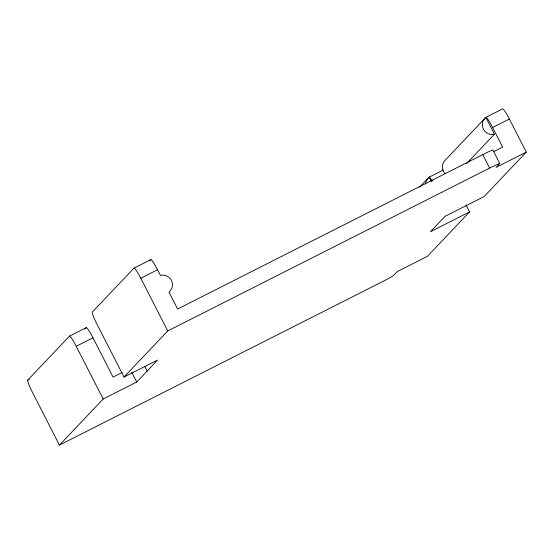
<?xml version="1.0" encoding="UTF-8"?>
<svg xmlns="http://www.w3.org/2000/svg" width="554" height="554" viewBox="0 0 554 554"><rect width="100%" height="100%" fill="white"/><g stroke="black" fill="none" stroke-linecap="round" stroke-linejoin="round"><path stroke-width="0.83" d="M465.997 204.994L469.543 211.919L427.363 256.37L397.183 271.64L393.541 275.483A12.604 0.506 -27.1 0 1 381.325 282.235L59.437 445.097L32.471 392.391A12.604 1.427 63.2 0 1 27.776 380.079L69.43 336.181L86.195 327.698A12.604 1.427 63.2 0 1 92.975 337.808L113.058 377.059L122.205 372.433M444.82 173.589A9.688 9.619 43.5 0 1 445.735 159.642L485.83 117.386L502.596 108.903A12.604 1.427 63.2 0 1 509.375 119.02L526.3 152.101L496.121 167.37L499.77 163.527L492.88 150.072A12.604 0.506 -27.1 0 0 482.749 154.628L177.626 309.007L169.018 292.187A9.688 9.619 43.5 0 0 160.418 275.366L157.544 269.763A12.604 1.427 63.2 0 0 150.764 259.646L133.999 268.129L92.345 312.034A12.604 1.427 63.2 0 0 97.04 324.339L124.013 377.045L157.537 360.079L136.713 382.031L103.183 398.998L59.437 445.097M85.004 328.951L86.195 327.698M149.573 260.899L150.764 259.646M124.013 377.045L167.751 330.946L489.632 168.084A12.604 0.506 -27.1 0 1 499.77 163.527M419.634 187.148L429.066 177.204L443.546 169.877M466.724 163.416L494.438 134.207L485.83 117.386A12.604 1.427 63.2 0 1 492.61 127.503L502.651 147.129L493.711 151.651M526.3 152.101L484.12 196.552L445.007 216.344L430.423 231.711L469.543 211.919M133.999 268.129A12.604 1.427 63.2 0 1 140.778 278.24L157.544 269.763M492.61 127.503L509.375 119.02M69.43 336.181A12.604 1.427 63.2 0 1 76.21 346.292L92.975 337.808M27.776 380.079L29.3 379.31M482.749 154.628L489.632 168.084M425.624 183.963A9.688 9.619 43.5 0 1 429.066 177.204L431.414 181.795M140.778 278.24L167.751 330.946M144.829 366.568L147.122 371.055M131.734 372.316L136.713 382.031M76.21 346.292L103.183 398.998M429.066 177.204A12.604 1.427 63.2 0 1 432.369 181.089M494.438 134.207A9.688 9.619 43.5 0 1 485.83 117.386"/></g></svg>
